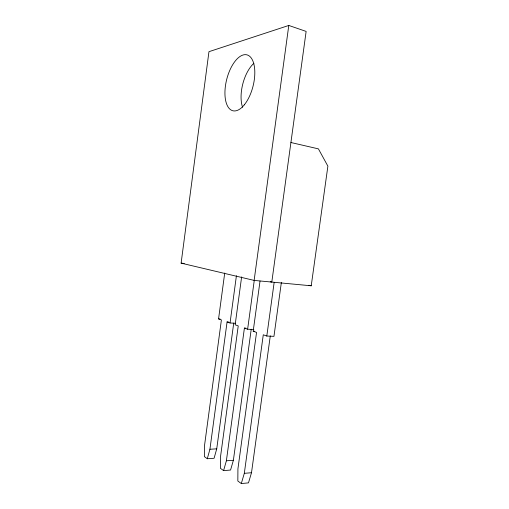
<?xml version="1.0" encoding="UTF-8"?>
<svg xmlns="http://www.w3.org/2000/svg" width="509" height="509" viewBox="0 0 509 509"><rect width="100%" height="100%" fill="white"/><g stroke="black" fill="none" stroke-linecap="round" stroke-linejoin="round"><path stroke-width="0.76" d="M290.913 142.514L318.418 148.87L327.885 166.144L311.228 285.797L254.131 280.408L181.115 263.134L208.957 51.683L288.788 25.45L306.132 31.412L271.8 282.075L270.254 281.719M233.726 323.081L216.732 448.843L214.092 458.265L207.29 458.736L204.357 456.598L204.529 445.483L221.402 319.913L218.565 318.908L224.717 273.034M207.29 458.736L209.924 449.256L227.078 321.93L228.579 322.012M235.323 323.266L230.043 322.986L236.418 275.725M241.629 276.89L235.152 324.799L238.237 325.894L220.524 456.681L220.397 468.293L223.578 470.615L230.564 470.049L233.383 460.276L251.23 329.215M223.578 470.615L226.384 460.785L244.403 328.082L245.942 328.159M254.131 280.408L288.788 25.45M253.819 329.533L247.628 329.228L254.246 280.542M270.292 335.889L251.503 472.721L248.481 482.876L241.304 483.55L237.837 481.018L237.926 468.859L256.555 332.396L253.189 331.206L260.029 281.032M241.304 483.55L244.314 473.332L263.28 334.788L266.805 336.042L273.95 336.347L281.356 282.489M266.805 336.042L274.128 282.603M244.314 473.332L251.503 472.721M226.384 460.785L233.383 460.276M209.924 449.256L216.732 448.843M253.189 331.206L254.748 331.276M218.565 318.908L220.041 318.99M181.115 263.134L184.258 263.465M308.899 285.282L311.228 285.797M227.078 321.93L230.043 322.986M244.403 328.082L247.628 329.228M242.545 107.265A28.396 13.953 -75.5 0 1 253.883 63.269M244.288 104.854A28.835 13.603 -75.9 0 0 250.021 56.601A28.835 13.603 -75.9 0 0 225.302 86.944A28.835 13.603 -75.9 0 0 244.288 104.854"/></g></svg>
